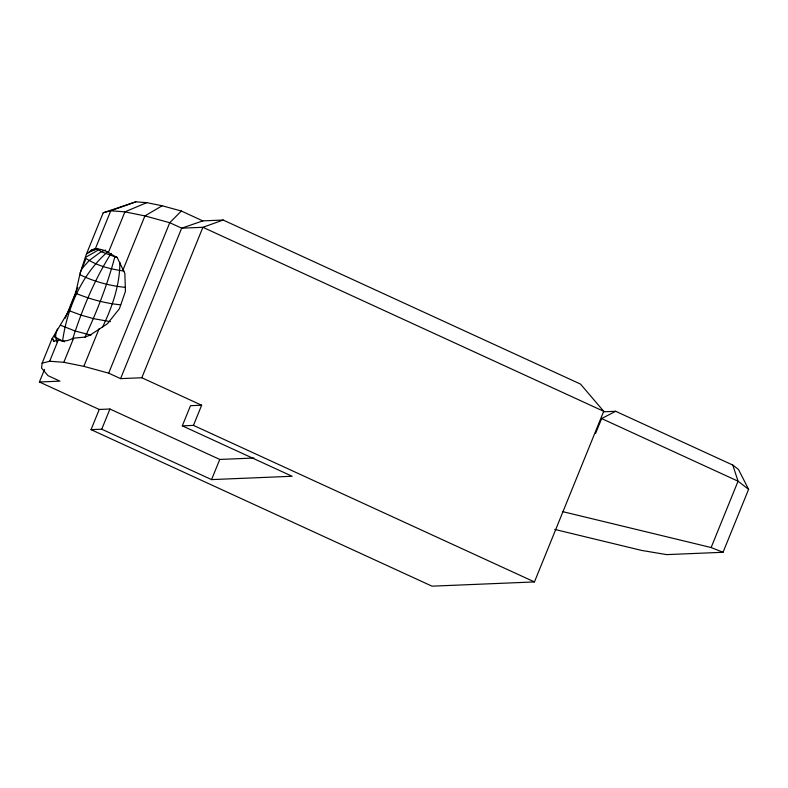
<?xml version="1.0" encoding="UTF-8"?>
<svg xmlns="http://www.w3.org/2000/svg" width="788" height="788" viewBox="0 0 788 788"><rect width="100%" height="100%" fill="white"/><g stroke="black" fill="none" stroke-linecap="round" stroke-linejoin="round"><path stroke-width="1.18" d="M119.884 262.424C119.855 285.029 112.231 307.143 102.44 327.286M253.933 458.025L219.754 459.443L109.936 409.021L99.239 409.464L91.053 429.637L432.031 586.173L534.441 581.928L603.716 411.306L580.51 384.091L223.162 220.039L202.811 220.886L181.329 211.017L162.18 205.767L146.735 202.654L135.822 201.827L103.208 212.76L86.424 254.081L80.159 273.042L75.609 293.225L68.95 310.63L55.83 332.526L55.682 337.688L57.002 342.15M55.83 332.526L52.087 338.653L42.109 363.209L41.557 368.104L48.038 375.669L59.957 381.146L39.4 381.993L44.492 369.454M64.705 341.775L62.587 340.997C67.177 307.773 82.179 273.919 107.769 251.766M116.87 257.154L114.841 256.74C107.542 284.498 96.983 311.339 84.946 337.363M52.087 338.653L54.402 341.224L58.401 339.736L61.769 341.037L67.561 340.593L73.629 338.151L84.858 337.106L89.921 335.225L107.444 323.71L119.441 308.669L125.44 291.333L124.849 273.387L117.166 257.548C110.596 254.425 103.287 247.412 94.993 249.619L91.369 250.19L86.424 254.081M72.417 339.746C82.031 309.714 94.235 280.104 111.108 253.391M54.254 336.84L57.435 329.02M80.159 273.042L85.665 259.479M65.315 318.165L77.815 287.393M42.109 363.209L49.664 361.249L58.401 339.736M94.993 249.619L110.753 210.79L135.822 201.827M49.664 361.249L63.818 362.313L73.629 338.151M108.261 252.859L124.908 211.854L146.735 202.654M63.818 362.313L83.833 366.351L99.13 328.675M122.898 270.136L144.923 215.902L162.18 205.767M83.833 366.351L108.665 373.157L169.755 222.708L181.329 211.017M108.665 373.157L120.584 378.634L181.673 228.175L202.811 220.886M91.053 429.637L101.741 429.194L109.936 409.021M120.584 378.634L141.81 377.748L202.9 227.299L223.162 220.039M182.314 425.855L190.499 405.682L201.649 405.229L193.464 425.392L182.314 425.855L292.131 476.267L211.568 479.606L101.741 429.194M211.568 479.606L219.754 459.443M595.57 433.469L601.628 418.566L615.655 411.287L732.801 465.068L738.484 469.451L748.6 489.338L723.039 552.28L666.648 554.614L641.55 550.408L554.772 529.428M562.524 511.589L711.131 547.532L738.06 481.202L732.801 465.068M81.607 269.033L89.103 260.601L101.1 251.697L105.622 250.111M85.626 257.292L98.52 249.924L100.913 249.441M87.212 253.283L97.456 248.407L101.1 251.697L114.841 256.74M91.369 250.19L94.688 248.732M103.208 212.76L110.753 210.79L124.908 211.854L144.923 215.902L169.755 222.708L181.673 228.175L202.9 227.299L603.716 411.306M603.549 411.789L615.655 411.287M124.051 271.042C110.586 269.191 96.737 265.792 85.39 258.06M125.528 287.384C109.808 285.817 94.215 281.71 80.002 274.756M120.633 304.818C105.149 303.331 89.96 299.164 75.609 293.225M110.418 321.681L93.348 318.608L80.908 315.072L68.95 310.63M90.975 335.156L75.077 330.999L60.676 325.277M711.131 547.532L723.039 552.28M601.628 418.566L738.06 481.202L748.6 489.338M141.81 377.748L201.649 405.229M193.464 425.392L534.441 581.928M39.4 381.993L99.239 409.464M62.587 340.997L53.899 336.476M52.638 338.535L53.85 341.598"/></g></svg>
